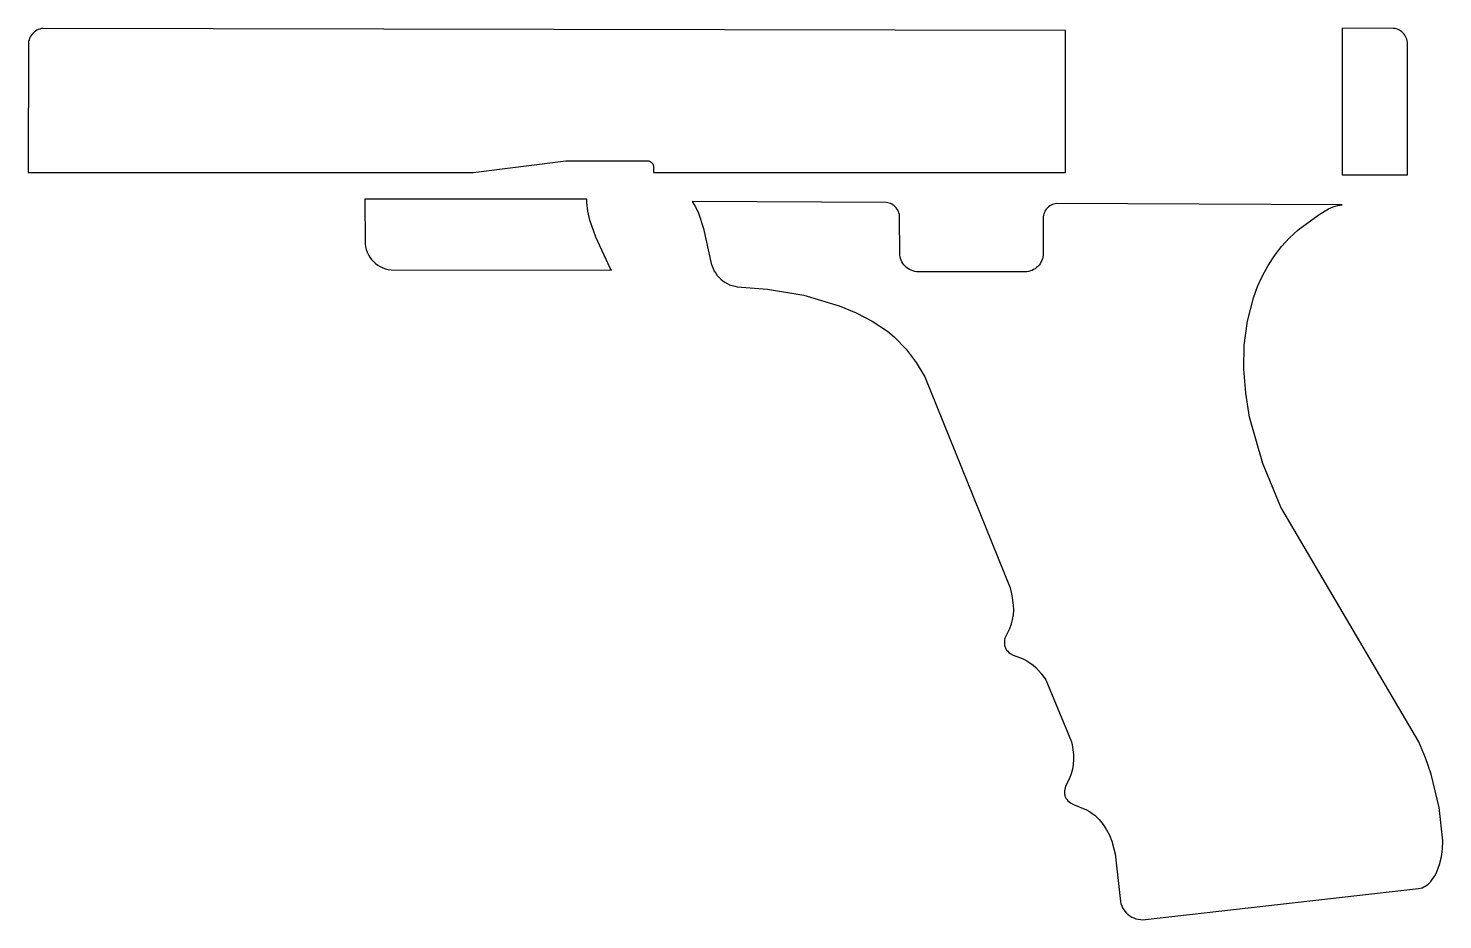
# Model space of a CAD drawing. Header units: metres. Extents: x 15 to 183, y -157 to -51.
import ezdxf

# ---------------------------------------------------------------- set-up
doc = ezdxf.new("R2010")
doc.units = ezdxf.units.M

msp = doc.modelspace()

# ---------------------------------------------------------------- linework, layer by layer
for points in [[(138.47826, -68.13169), (138.47826, -51.198018), (16.726916, -50.954178), (16.533368, -50.983642), (16.346678, -51.031648), (16.167608, -51.09718), (15.997174, -51.179222), (15.836392, -51.276758), (15.686278, -51.389026), (15.547848, -51.514756), (15.422118, -51.653186), (15.30985, -51.8033), (15.212314, -51.964082), (15.130272, -52.134516), (15.06474, -52.313586), (15.016734, -52.500276), (14.98727, -52.693824), (14.97711, -68.13169), (67.934332, -68.13169), (78.994254, -66.709798), (88.732614, -66.713862), (88.808814, -66.725546), (88.882474, -66.744596), (88.953086, -66.770504), (89.020142, -66.802762), (89.083388, -66.841116), (89.14257, -66.885312), (89.19718, -66.934842), (89.24671, -66.989452), (89.290906, -67.048634), (89.32926, -67.11188), (89.361518, -67.178936), (89.387426, -67.249548), (89.406476, -67.323208), (89.41816, -67.399408), (89.422224, -68.13169), (138.478514, -68.13169)], [(179.199794, -52.79136), (179.190142, -52.602384), (179.162202, -52.418996), (179.116736, -52.241958), (179.054506, -52.072286), (178.976782, -51.910742), (178.884326, -51.758342), (178.7779, -51.616102), (178.658774, -51.484784), (178.52771, -51.365658), (178.38547, -51.259232), (178.23307, -51.166776), (178.071526, -51.089052), (177.901854, -51.026822), (177.724816, -50.981356), (177.541428, -50.953416), (171.413424, -50.943764), (171.413424, -68.385436), (179.200048, -68.385436), (179.200048, -52.791106)], [(82.557112, -75.820016), (81.841594, -73.782682), (81.599532, -72.733662), (81.477612, -71.67118), (81.47685, -71.480172), (81.48955, -71.298054), (55.052468, -71.298054), (55.070502, -76.623418), (55.12308, -76.96835), (55.208678, -77.30109), (55.325518, -77.620114), (55.471822, -77.923644), (55.645812, -78.209902), (55.84571, -78.477364), (56.069738, -78.723998), (56.316372, -78.94828), (56.58358, -79.148432), (56.869838, -79.322422), (57.173368, -79.468726), (57.492392, -79.585566), (57.825132, -79.671418), (58.16981, -79.72425), (84.42198, -79.760826), (84.274152, -79.520796), (82.557366, -75.819508)], [(183.392064, -147.698714), (182.981346, -143.738854), (182.032402, -139.74318), (181.36235, -137.798302), (180.565298, -135.92429), (164.132006, -107.979972), (161.980372, -102.781608), (160.40608, -97.230946), (159.930338, -94.39021), (159.705548, -91.530678), (159.763968, -88.670892), (160.137856, -85.829394), (160.859724, -83.024472), (161.343594, -81.706466), (161.921698, -80.431386), (162.592512, -79.206344), (163.354258, -78.038706), (164.205158, -76.935584), (165.14318, -75.904344), (166.1668, -74.951844), (168.669462, -73.110344), (169.789856, -72.457056), (170.355768, -72.205088), (170.632628, -72.108822), (170.90263, -72.036432), (171.163488, -71.99122), (171.41317, -71.976234), (137.422636, -71.801228), (137.245598, -71.82739), (137.074656, -71.87057), (136.910826, -71.929752), (136.75487, -72.004174), (136.607804, -72.09282), (136.47039, -72.194928), (136.343644, -72.309482), (136.228328, -72.43572), (136.125458, -72.572626), (136.03605, -72.719184), (135.960866, -72.874632), (135.900668, -73.038208), (135.856472, -73.208896), (135.829294, -73.38568), (135.80872, -77.984858), (135.7757, -78.200758), (135.722106, -78.409292), (135.648954, -78.60919), (135.55726, -78.799182), (135.448294, -78.978506), (135.323072, -79.145892), (135.18261, -79.300324), (135.028178, -79.440786), (134.860792, -79.566008), (134.681468, -79.674974), (134.491476, -79.766668), (134.291578, -79.83982), (134.083044, -79.893414), (133.867144, -79.926434), (120.74906, -79.925926), (120.525794, -79.89189), (120.310148, -79.836518), (120.103392, -79.760826), (119.906796, -79.666084), (119.721376, -79.553308), (119.548148, -79.423768), (119.388382, -79.27848), (119.243094, -79.118714), (119.113554, -78.945486), (119.000778, -78.760066), (118.906036, -78.56347), (118.830344, -78.356714), (118.774972, -78.141068), (118.740936, -77.917802), (118.720108, -73.276968), (118.693184, -73.100692), (118.649496, -72.930512), (118.59006, -72.767444), (118.515638, -72.61225), (118.426992, -72.465692), (118.325138, -72.328786), (118.210838, -72.202548), (118.085108, -72.08774), (117.94871, -71.985124), (117.80266, -71.895716), (117.64772, -71.820278), (117.484906, -71.759826), (117.31498, -71.715376), (117.138958, -71.68769), (94.03969, -71.553832), (94.416118, -72.201532), (94.762828, -72.9742), (95.367602, -74.780902), (96.299528, -78.964282), (96.395286, -79.27086), (96.515428, -79.565246), (96.65843, -79.84617), (96.823276, -80.112616), (97.008696, -80.363314), (97.213674, -80.597248), (97.436686, -80.813148), (97.676462, -81.009998), (97.931986, -81.186528), (98.201988, -81.341722), (98.485198, -81.47431), (98.780346, -81.583276), (99.086416, -81.66735), (99.401884, -81.725262), (102.982014, -82.022188), (107.316524, -82.739992), (111.52378, -83.972908), (113.539016, -84.816696), (115.473734, -85.830156), (117.280944, -87.022432), (118.085108, -87.686134), (119.501666, -89.137744), (120.698768, -90.733372), (121.719848, -92.446856), (131.909058, -117.584728), (132.102606, -118.476014), (132.254244, -119.62765), (132.267198, -120.208548), (132.232146, -120.786144), (132.14477, -121.355866), (132.000752, -121.912888), (131.79552, -122.45213), (131.35356, -123.312936), (131.27228, -123.556014), (131.219956, -123.806966), (131.205224, -123.934474), (131.199382, -124.192538), (131.208526, -124.31141), (131.22529, -124.423932), (131.24942, -124.530358), (131.280408, -124.630942), (131.318, -124.725938), (131.361942, -124.8156), (131.411726, -124.900182), (131.467098, -124.979938), (131.59359, -125.125988), (131.738624, -125.256036), (131.899406, -125.37186), (132.258054, -125.569726), (133.439408, -126.042928), (133.85419, -126.244858), (134.246366, -126.485142), (134.61619, -126.75997), (134.963408, -127.065278), (135.589518, -127.751586), (136.124188, -128.512824), (139.178538, -135.891016), (139.26947, -136.280144), (139.421108, -137.43178), (139.434062, -138.012424), (139.39901, -138.59002), (139.311634, -139.159742), (139.167616, -139.71651), (138.962384, -140.255752), (138.520424, -141.116558), (138.439144, -141.359636), (138.38682, -141.610588), (138.372088, -141.738096), (138.366246, -141.996414), (138.37539, -142.11554), (138.392154, -142.228062), (138.41603, -142.334488), (138.447018, -142.435072), (138.48461, -142.530068), (138.528552, -142.61973), (138.578336, -142.704312), (138.633708, -142.784068), (138.7602, -142.930118), (138.905234, -143.060166), (139.066016, -143.17599), (139.424664, -143.37411), (140.976096, -144.020286), (141.32306, -144.213326), (141.647672, -144.425416), (141.950948, -144.655794), (142.496032, -145.167096), (142.964916, -145.739866), (143.36395, -146.36623), (143.699738, -147.038568), (143.978376, -147.749514), (144.390364, -149.256242), (145.012918, -154.902408), (145.076672, -155.169362), (145.16608, -155.424378), (145.279364, -155.666186), (145.415254, -155.893516), (145.571972, -156.105098), (145.747994, -156.299662), (145.941796, -156.475938), (146.1516, -156.632402), (146.376136, -156.768038), (146.613626, -156.881322), (146.8628, -156.971238), (147.12188, -157.036262), (147.389342, -157.075124), (147.663662, -157.086808), (180.521864, -153.388314), (180.734208, -153.340054), (180.937154, -153.273506), (181.130702, -153.189686), (181.314852, -153.08961), (181.490112, -152.97404), (181.656482, -152.843992), (181.96306, -152.544526), (182.235856, -152.198832), (182.47614, -151.81453), (182.685436, -151.39924), (183.01589, -150.506176), (183.237632, -149.5806), (183.360822, -148.68398), (183.392318, -147.696682)]]:
    msp.add_lwpolyline(points)

doc.saveas('drawing.dxf')
